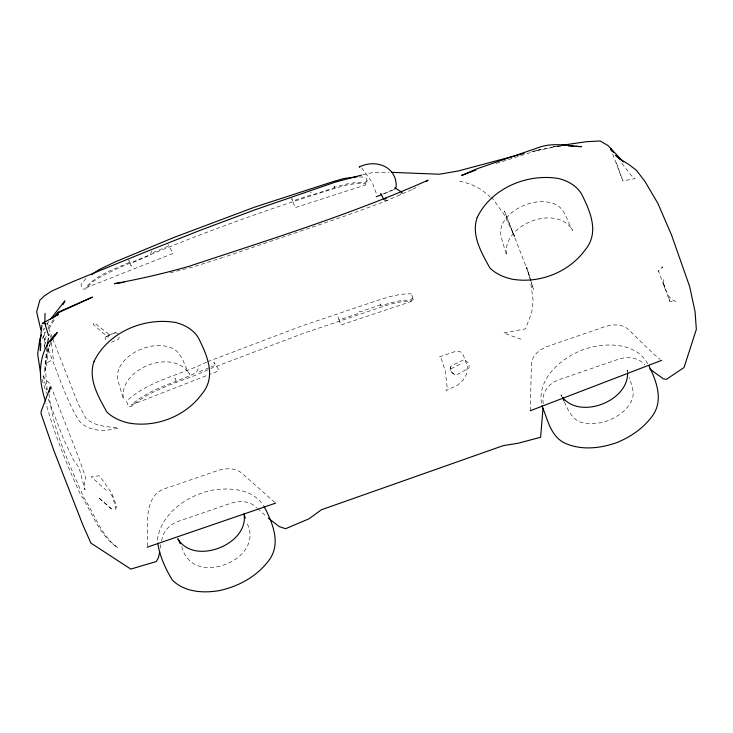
<?xml version="1.0" encoding="UTF-8"?>
<svg xmlns="http://www.w3.org/2000/svg" width="733" height="733" viewBox="0 0 733 733"><rect width="100%" height="100%" fill="white"/><g stroke="black" fill="none" stroke-linecap="round" stroke-linejoin="round"><path stroke-width="0.55" stroke-dasharray="3.67 2.75" d="M44.227 348.541L44.695 328.1M530.261 410.746L531.452 363.394C532.277 355.111 539.745 349.54 546.937 346.645L604.798 326.689C612.531 324.197 622.262 323.583 628.548 329.621L653.964 354.341L660.131 359.39M147.223 546.213C148.634 526.212 141.735 494.106 167.939 487.674L216.913 470.824C224.839 468.158 234.533 467.388 241.478 472.858L274.738 502.398M450.3 366.967L450.108 371.393L455.596 375.433L469.129 368.021L468.918 363.577L464.282 359.518L451.876 365.547L450.3 366.967L451.189 371.768L455.596 375.433M48.992 394.006C52.803 430.225 69.378 464.026 83.608 497.185C94.685 514.163 100.806 535.411 117.894 547.734C98.488 535.365 92.074 511.671 79.943 493.364C66.511 464.163 54.535 434.119 45.904 403.141M543.272 403.846C541.165 392.292 549.191 382.763 559.737 379.474L617.607 359.509C626.816 356.284 638.278 357.026 644.948 364.924M46.793 347.845L45.18 364.044L53.289 359.014L51.502 342.916M160.215 548.064L161.397 541.907M44.566 346.288L46.234 335.027M157.348 539.964C161.233 512.788 187.648 495.187 212.872 490.029C230.309 487.344 253.462 489.012 263.459 505.797M161.663 540.835C162.726 530.619 171.201 523.096 180.739 520.494L229.722 503.644C238.619 500.447 249.944 500.382 256.752 507.868M48.021 347.295L44.2 372.272C48.396 363.614 46.527 353.563 49.771 344.693M151.63 251.117L150.155 255.13L130.254 263.614L131.225 266.07L128.742 259.794L129.714 262.249C114.385 269.277 96.49 274.417 85.587 287.968L173.061 253.444L168.095 244.547M366.188 178.137L367.16 180.593L365.538 184.954L295.115 207.65L291.734 198.496L292.705 200.952L311.433 194.868M42.267 338.637L45.583 331.875M43.091 330.656L43.907 328.567M51.099 342.366C43.449 356.953 45.648 374.27 47.224 390.038M118.013 333.634L115.576 332.635L107.302 335.549L106.129 336.465L105.103 338.921L106.395 342.229M119.305 336.933L118.205 339.379L108.786 343.273M198.276 368.717L196.078 372.84C174.463 383.194 149.349 388.701 131.234 405.028L208.291 374.957M411.772 294.978L412.936 297.983L411.021 301.565L340.9 325.04L337.94 316.922L339.104 319.927L357.75 313.642M661.908 268.186L662.65 266.876L658.426 270.935L669.522 300.567L669.889 301.373L675.496 301.245C667.571 299.22 666.215 289.59 663.319 283.158L664.684 287.4L663.026 279.2M49.056 328.576L55.607 317.746M47.975 328.109L53.94 318.708M47.031 324.078L48.9 321.393M115.237 509.481L116.767 506.75L111.865 493.291L99.99 476.505L99.129 475.744L91.213 476.835L106.312 490.295M85.981 278.439L81.015 284.642L82.756 289.059L85.972 288.949C93.65 278.384 106.881 273.995 118.077 268.232C188.912 237.767 261.305 210.994 334.999 188.308L345.82 185.211L356.348 183.497L365.135 183.846L367.545 181.573M400.026 194.786L401.492 193.31M367.16 180.593L364.75 182.874L355.963 182.517L345.435 184.23L334.615 187.327L333.652 184.872L334.633 187.584L314.191 194.318L310.462 192.412M412.936 297.983L410.425 299.971L401.922 300.374L391.578 302.555L380.848 305.853L379.685 302.848L380.409 304.928L360.05 311.855L356.586 310.636M413.403 299.174L410.883 301.162L402.39 301.575L392.045 303.755L381.307 307.054L303.819 333.167L210.912 368.442M393.914 189.636L382.608 194.337M412.789 189.288L418.671 186.09M450.932 368.809L462.468 363.027M411.744 189.737L384.578 201.575L346.856 215.383L224.225 257.091M152.968 252.573L168.489 246.077L167.527 243.622M382.782 194.089L394.647 189.132M199.431 371.723L209.821 367.49M210.857 367.068L215.016 365.373L213.853 362.368L217.683 367.838L218.846 370.843L209.345 374.545M106.129 336.465L115.576 332.635M206.642 362.111C180.281 375.149 148.533 380.665 126.479 401.162L128.568 406.558L131.702 406.219C153.683 387.07 184.212 381.472 209.904 368.855M207.696 361.69L301.263 326.148L378.906 299.971L389.938 296.59L400.878 294.281L411.314 293.777M387.409 200.283L385.549 200.961L384.257 200.173M496.287 163.486L540.569 149.33L536.025 150.732L561.203 145.638L553.223 146.783L560.837 146.371M223.162 257.43L193.457 266.839L168.553 273.253M531.672 151.548L559.16 145.794M362.661 174.839L373.757 172.282L389.159 172.246M612.623 153.93L622.903 180.904L635.025 178.595L631.122 175.379L620.109 161.031M359.326 176.9L365.804 177.157M459.426 181.115L470.559 184.038L481.48 189.673L489.992 196.673M521.099 339.223L503.452 333.011L525.433 328.851L531.746 312.67L533.138 300.759L530.637 281.765M490.844 197.379L493.401 199.477L504.551 215.282L514.621 236.567L504.396 211.012L528.291 272.282L533.56 289.645L526.578 267.206L530.344 279.53M257.576 508.601L266.629 516.646M361.681 167.83L372.162 182.306L376.872 194.831M110.72 494.198L112.204 496.149L115.823 507.987M647.706 363.733C635.181 341.376 603.69 342.238 582.515 349.898C560.901 358.281 536.501 378.979 541.714 404.689M562.046 396.544L561.002 394.821L561.982 396.819M564.419 401.803C568.231 410.801 572.876 421.228 583.752 422.914C591.98 424.489 600.4 423.308 608.262 420.568C618.139 416.591 627.503 409.921 631.956 399.952C635.053 392.402 631.406 384.697 629.354 377.413M181.775 546.726C187.025 567.498 207.137 571.465 225.132 564.492C242.687 558.271 256.898 541.055 246.535 522.4M658.408 270.706L658.784 271.522M52.309 337.647L49.047 329.291L47.434 322.914M52.712 338.692L78.055 403.654L86.008 418.406C95.098 426.56 107.238 426.643 118.563 427.944C105.213 431.6 89.417 432.168 79.265 421.081C65.878 399.586 58.787 375.067 49.093 351.84L47.526 347.653M616.334 162.689L622.903 180.904M43.22 336.145L45.959 343.475M49.578 334.349L50.632 337.519M48.25 399.036L63.093 437.803L73.245 459.582L79.054 467.727L84.973 489.855L84.35 483.899L85.807 477.733L78.229 456.448L49.725 383.377L45.345 379.511L42.67 374.435L46.811 389.929M668.688 297.68L669.889 301.373M42.019 379.428L46.518 393.584M627.769 372.098L627.146 369.982L627.43 371.988M467.388 366.738L466.335 374.627L462.963 380.29L457.74 385.091L445.957 390.542L447.249 388.279L445.197 370.641L441.22 358.666L439.149 356.962L455.138 351.556L458.244 351.18L460.883 352.06L463.403 355.203L467.388 366.738M118.636 369.258L117.253 375.424L118.086 381.178L123.456 399.228C118.105 368.562 173.739 347.03 189.59 374.389C184.276 365.886 182.609 354.131 173.391 348.688C166.345 345.27 158.374 345.041 150.769 346.269C137.602 349.1 124.427 356.595 118.636 369.258M501.766 225.333L500.382 231.5L501.216 237.254L506.585 255.304C501.235 224.637 556.869 203.114 572.72 230.464C567.406 221.962 565.739 210.206 556.521 204.764C549.475 201.346 541.504 201.126 533.899 202.345C520.732 205.176 507.557 212.671 501.766 225.333M93.531 323.39L93.283 324.472L107.879 337.198L108.86 335.595L110.317 335.402L94.978 323.28L93.531 323.39M111.544 508.968L98.268 497.441L111.544 508.968M176.103 381.114L174.949 378.201L176.103 381.206"/><path stroke-width="1.1" d="M44.823 322.419L45.025 313.33M543.016 408.254L540.606 437.262L517.993 443.263L503.25 445.627L321.283 509.82L309.06 518.781L285.549 528.722L279.209 526.551L268.278 518.112M41.891 325.131L40.086 343.291L40.37 350.658L40.791 343.695M48.451 338.279L46.875 346.736M49.377 392.018L50.339 387.061L41.24 411.176L41.03 413.623L53.683 450.144L83.04 525.405L90.929 543.116L130.795 569.092L156.312 561.515L158.392 557.731L159.721 552.013M41.46 334.825L39.839 338.985L37.658 353.911L40.645 373.931M63.065 304.525L64.925 300.823L50.156 319.597M394.794 189.087L396.196 186.778C396.91 166.428 375.635 158.804 359.17 167.005L359.573 167.023M55.002 336.099L57.238 332.525C37.383 350.365 37.557 377.367 45.409 400.997M51.97 339.828L55.296 334.569L50.43 341.77M52.739 318.305L57.852 312.615L59.785 311.498L92.468 297.112L58.347 312.725L59.419 311.864L54.682 316.629M384.944 199.394L386.318 197.837M426.331 181.537L428.109 180.171C350.695 214.476 269.506 239.627 189.233 266.235C164.604 273.327 139.609 279.071 114.403 283.662L123.996 282.315M57.101 315.474L58.429 314.457L42.541 323.335L43.843 322.758L44.951 323.748L48.57 335.586M91.433 274.756L98.689 269.845L115.347 261.828L173.794 237.501L254.791 207.072L332.755 181.72L343.869 178.531L357.163 176.809M530.261 410.746L661.633 360.352M475.827 170.083L461.579 175.48L476.926 168.81L538.04 147.736C552.086 142.339 566.921 145.555 581.37 146.673L575.982 146.371M376.231 196.728L381.545 194.731M147.177 547.212L275.581 503.15M361.552 175.095L335.302 182.114L254.543 209.959L199.788 230.483L145.391 252.005L72.915 281.619L51.631 291.111L44.411 295.848L39.839 300.237L39.481 301.446L36.65 311.837L40.865 329.868M524.022 153.389L458.446 170.936L439.443 174.234L391.44 172.337M561.359 145.345L586.363 141.707L600.162 140.974L608.124 145.647L623.389 161.993M568.442 145.959L573.829 146.252M394.922 187.749L402.215 192.577M649.75 369.001L663.567 378.961L666.37 379.355L684.036 367.535L696.35 329.374L695.067 311.727L689.726 286.74L671.483 234.89L657.886 203.398L644.802 181.152L636.363 170.23L628.667 164.375L619.211 158.53L615.647 155.341L619.816 159.107M613.594 152.455L610.442 148.359L611.789 151.053M562.559 397.405C580.344 419.771 628.328 401.162 627.576 372.987M264.017 506.732L265.703 509.517C273.959 526.34 281.225 546.048 267.463 562.22C255.46 577.302 237.694 586.712 219.03 590.67C202.995 593.309 184.597 592.172 172.411 580.16C165.502 568.909 159.757 556.31 157.815 543.208M380.702 193.457L383.744 199.211M562.468 397.817L563.924 400.804M180.309 543.73L177.872 538.746C193.723 566.096 249.357 544.573 244.016 513.897L245.271 518.149M45.648 323.528L45.968 324.178M611.423 150.238L610.736 148.524L611.478 150.659M648.833 365.593C657.089 382.415 664.355 402.133 650.592 418.296C641.696 429.474 629.583 437.436 616.426 442.741C599.603 448.614 580.389 450.612 563.888 442.659C550.126 435.338 547.624 418.79 541.87 405.77M94.081 361.342C87.777 378.998 98.469 396.865 106.807 411.973C112.9 417.883 120.688 421.218 128.88 423.06C155.964 427.861 185.605 416.307 201.859 394.033C215.621 377.871 208.355 358.153 200.1 341.331C195.903 331.059 186.008 325.131 175.636 322.502C144.291 317.068 108.282 332.031 94.081 361.342M477.21 217.417C470.907 235.073 481.599 252.949 489.937 268.058C496.03 273.968 503.818 277.294 512.01 279.136C539.094 283.937 568.735 272.383 584.989 250.118C598.751 233.946 591.485 214.238 583.23 197.415C579.033 187.135 569.138 181.207 558.766 178.577C527.421 173.144 491.412 188.106 477.21 217.417"/></g></svg>
